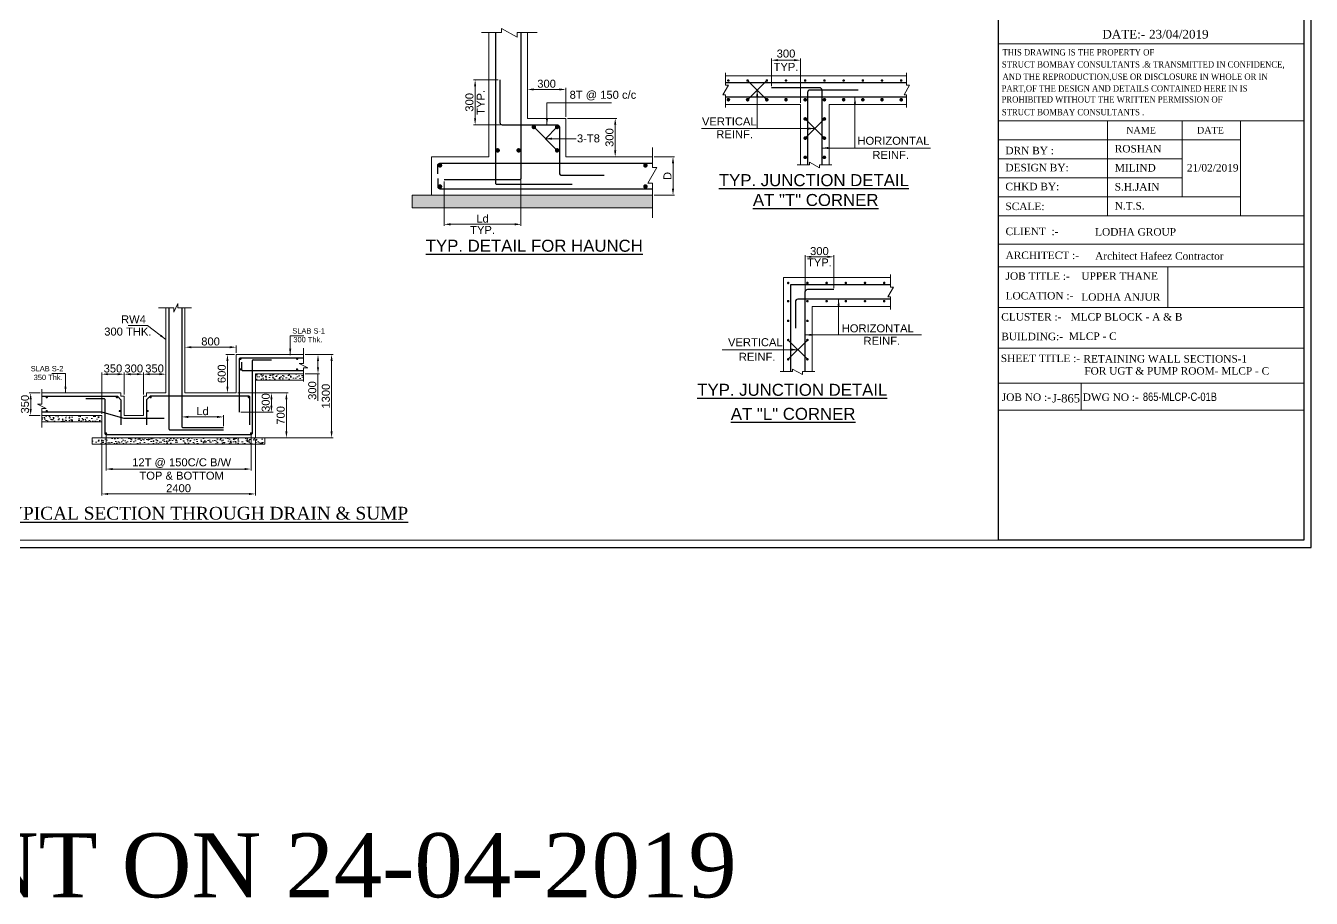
# Model space of a CAD drawing. Header units: millimetres. Extents: x 99112 to 332273, y 431815 to 552227.
# Drawn here: x 264934 to 285017, y 467095 to 480723 of the extents above; entities that cross this region are included whole.
import ezdxf

# ---------------------------------------------------------------- set-up
doc = ezdxf.new("R2010")
doc.units = ezdxf.units.MM
doc.header["$LTSCALE"] = 100
doc.header["$MEASUREMENT"] = 0
for name, color, linetype, lineweight in [('CONCRETE', 7, 'Continuous', 20), ('D-sheet', 42, 'Continuous', 13), ('DIM', 8, 'Continuous', 13), ('DONUT', 2, 'Continuous', 20), ('MAIN TEXT', 6, 'Continuous', 30), ('P.C.C HATCH', 8, 'Continuous', 20), ('REINF', 4, 'Continuous', 30), ('SUNK', 251, 'Continuous', 9), ('TEXT', 255, 'Continuous', 25)]:
    doc.layers.add(name, color=color, linetype=linetype, lineweight=lineweight)
doc.layers.add('SHEET', color=7, linetype='Continuous')
doc.styles.add('ARIAL', font='arial.ttf')
doc.styles.add('STYLE3', font='times.ttf', dxfattribs={"width": 0.8, "height": 12})
doc.styles.add('TIMES NEW ROMAN', font='times.ttf', dxfattribs={"width": 0.8, "height": 12})
doc.dimstyles.new('50', dxfattribs={"dimscale": 50, "dimtxt": 2.5, "dimasz": 2, "dimexe": 0.5, "dimexo": 0.5, "dimgap": 0.5, "dimtad": 1, "dimdec": 0, "dimzin": 3, "dimdsep": 46, "dimtxsty": 'ARIAL', "dimcen": 0, "dimdle": 1, "dimclrd": 256, "dimclre": 256, "dimclrt": 7, "dimadec": 0, "dimazin": 0, "dimtfac": 1, "dimtdec": 0, "dimtmove": 0, "dimatfit": 3, "dimfxl": 0, "dimtolj": 1, "dimtzin": 0, "dimlwd": -1, "dimlwe": -1, "dimarcsym": 0})
pattern_1 = [(50, (234850.2, 488502.28), (143.45204, -12.55043), [15, -165]), (355, (234850.2, 488502.28), (-27.75027, 150.4384), [12, -132]), (100.4514, (234862.15, 488501.23), (115.7019, 137.8879), [12.74804, -140.2284]), (46.1842, (234850.2, 488542.28), (213.4482, -33.1038), [22.5, -247.5]), (96.6356, (234867.98, 488539.52), (186.9325, 194.8236), [19.122, -210.3426]), (351.1842, (234850.2, 488542.28), (186.9324, 194.8237), [18, -198]), (21, (234870.2, 488532.28), (119.3814, -80.52378), [15, -165]), (326, (234870.2, 488532.28), (48.66307, 145.03), [12, -132]), (71.4514, (234880.14, 488525.57), (168.0445, 64.5061), [12.74804, -140.2284]), (37.5, (234850.196, 488502.28), (2.43197, 66.57877), [0, -130.4, 0, -134, 0, -132.5]), (7.5, (234850.196, 488502.28), (52.61391, 78.88234), [0, -76.4, 0, -127.4, 0, -50.5]), (327.5, (234805.596, 488502.28), (106.76449, -4.510974), [0, -50, 0, -156, 0, -207]), (317.5, (234785.6, 488502.28), (116.63723, 20.021), [0, -65, 0, -103.6, 0, -147])]

# ---------------------------------------------------------------- blocks, each defined once
blk = doc.blocks.new('*D528')
at = {"layer": 'DIM', "transparency": 16777216}
for p, q in [((276586, 479779), (276586, 480209)), ((276936, 480184), (276686, 480184)), ((277036, 479517), (277036, 480209))]:
    blk.add_line(p, q, dxfattribs=at)
for points in [[(276686, 480201), (276686, 480168), (276586, 480184)], [(276936, 480168), (276936, 480201), (277036, 480184)]]:
    blk.add_solid(points, dxfattribs=at)
at = {"layer": 'DIM', "color": 7, "transparency": 16777216, "insert": (276811, 480184), "char_height": 125, "attachment_point": 5, "style": 'ARIAL'}
blk.add_mtext('\\A1;300\\PTYP.', dxfattribs=at)
blk = doc.blocks.new('*D529')
at = {"layer": 'DIM', "transparency": 16777216}
for p, q in [((277108, 476476), (277108, 477138)), ((277208, 477113), (277458, 477113)), ((277558, 476626), (277558, 477138))]:
    blk.add_line(p, q, dxfattribs=at)
for points in [[(277208, 477130), (277208, 477097), (277108, 477113)], [(277458, 477097), (277458, 477130), (277558, 477113)]]:
    blk.add_solid(points, dxfattribs=at)
at = {"layer": 'DIM', "color": 7, "transparency": 16777216, "char_height": 125, "attachment_point": 5, "style": 'ARIAL'}
for s, insert in [('\\A1;300', (277333, 477202)), ('TYP.', (277333, 477026))]:
    blk.add_mtext(s, dxfattribs=dict(at, insert=insert))
blk = doc.blocks.new('*D545')
at = {"layer": 'DIM', "transparency": 16777216}
for p, q in [((272316, 479876), (271930, 479876)), ((271955, 479776), (271955, 479276)), ((272351, 479176), (271930, 479176))]:
    blk.add_line(p, q, dxfattribs=at)
for points in [[(271971, 479776), (271938, 479776), (271955, 479876)], [(271938, 479276), (271971, 479276), (271955, 479176)]]:
    blk.add_solid(points, dxfattribs=at)
at = {"layer": 'DIM', "color": 7, "transparency": 16777216, "char_height": 125, "attachment_point": 5, "rotation": 90, "style": 'ARIAL'}
for s, insert in [('\\A1;300', (271866, 479526)), ('TYP.', (272042, 479526))]:
    blk.add_mtext(s, dxfattribs=dict(at, insert=insert))
blk = doc.blocks.new('*D546')
at = {"layer": 'DIM', "transparency": 16777216}
for p, q in [((273396, 479276), (274168, 479276)), ((274143, 479176), (274143, 478776)), ((273396, 478676), (274168, 478676))]:
    blk.add_line(p, q, dxfattribs=at)
for points in [[(274160, 479176), (274126, 479176), (274143, 479276)], [(274126, 478776), (274160, 478776), (274143, 478676)]]:
    blk.add_solid(points, dxfattribs=at)
at = {"layer": 'DIM', "color": 7, "transparency": 16777216, "insert": (274054, 478976), "char_height": 125, "attachment_point": 5, "rotation": 90, "style": 'ARIAL'}
blk.add_mtext('\\A1;300', dxfattribs=at)
blk = doc.blocks.new('*D547')
at = {"layer": 'DIM', "transparency": 16777216}
for p, q in [((274753, 478676), (275071, 478676)), ((275046, 478176), (275046, 478576)), ((274753, 478076), (275071, 478076))]:
    blk.add_line(p, q, dxfattribs=at)
for points in [[(275063, 478576), (275029, 478576), (275046, 478676)], [(275029, 478176), (275063, 478176), (275046, 478076)]]:
    blk.add_solid(points, dxfattribs=at)
at = {"layer": 'DIM', "color": 7, "transparency": 16777216, "insert": (274959, 478376), "char_height": 125, "attachment_point": 5, "rotation": 90, "style": 'ARIAL'}
blk.add_mtext('\\A1;D', dxfattribs=at)
blk = doc.blocks.new('*D548')
at = {"layer": 'DIM', "transparency": 16777216}
for p, q in [((272771, 479301), (272771, 479752)), ((273271, 479727), (272871, 479727)), ((273371, 479301), (273371, 479752))]:
    blk.add_line(p, q, dxfattribs=at)
for points in [[(272871, 479744), (272871, 479711), (272771, 479727)], [(273271, 479711), (273271, 479744), (273371, 479727)]]:
    blk.add_solid(points, dxfattribs=at)
at = {"layer": 'DIM', "color": 7, "transparency": 16777216, "insert": (273071, 479816), "char_height": 125, "attachment_point": 5, "style": 'ARIAL'}
blk.add_mtext('\\A1;300', dxfattribs=at)
blk = doc.blocks.new('*D530')
at = {"layer": 'DIM', "transparency": 16777216}
for p, q in [((266190, 474330), (266190, 473774)), ((268455, 474330), (268455, 473774)), ((268355, 473799), (266290, 473799))]:
    blk.add_line(p, q, dxfattribs=at)
for points in [[(266290, 473815), (266290, 473782), (266190, 473799)], [(268355, 473782), (268355, 473815), (268455, 473799)]]:
    blk.add_solid(points, dxfattribs=at)
at = {"layer": 'DIM', "color": 7, "transparency": 16777216, "insert": (267370, 473799), "char_height": 125, "attachment_point": 5, "style": 'ARIAL'}
blk.add_mtext('\\A1;12T @ 150C/C B/W \\PTOP & BOTTOM', dxfattribs=at)
blk = doc.blocks.new('*D549')
at = {"layer": 'DIM', "transparency": 16777216}
for p, q in [((266122, 474262), (266122, 473385)), ((268522, 474262), (268522, 473385)), ((266222, 473410), (268422, 473410))]:
    blk.add_line(p, q, dxfattribs=at)
for points in [[(266222, 473426), (266222, 473393), (266122, 473410)], [(268422, 473393), (268422, 473426), (268522, 473410)]]:
    blk.add_solid(points, dxfattribs=at)
at = {"layer": 'DIM', "color": 7, "transparency": 16777216, "insert": (267322, 473499), "char_height": 125, "attachment_point": 5, "style": 'ARIAL'}
blk.add_mtext('\\A1;2400', dxfattribs=at)
blk = doc.blocks.new('*D550')
at = {"layer": 'DIM', "transparency": 16777216}
for p, q in [((268197, 475587), (268061, 475587)), ((268086, 475087), (268086, 475487)), ((268197, 474987), (268061, 474987))]:
    blk.add_line(p, q, dxfattribs=at)
for points in [[(268102, 475487), (268069, 475487), (268086, 475587)], [(268069, 475087), (268102, 475087), (268086, 474987)]]:
    blk.add_solid(points, dxfattribs=at)
at = {"layer": 'DIM', "color": 7, "transparency": 16777216, "insert": (267997, 475287), "char_height": 125, "attachment_point": 5, "rotation": 90, "style": 'ARIAL'}
blk.add_mtext('\\A1;600', dxfattribs=at)
blk = doc.blocks.new('*D551')
at = {"layer": 'DIM', "transparency": 16777216}
for p, q in [((267422, 475612), (267422, 475727)), ((268122, 475702), (267522, 475702)), ((268222, 475612), (268222, 475727))]:
    blk.add_line(p, q, dxfattribs=at)
for points in [[(267522, 475718), (267522, 475685), (267422, 475702)], [(268122, 475685), (268122, 475718), (268222, 475702)]]:
    blk.add_solid(points, dxfattribs=at)
at = {"layer": 'DIM', "color": 7, "transparency": 16777216, "insert": (267822, 475791), "char_height": 125, "attachment_point": 5, "style": 'ARIAL'}
blk.add_mtext('\\A1;800', dxfattribs=at)
blk = doc.blocks.new('*D552')
at = {"layer": 'DIM', "transparency": 16777216}
for p, q in [((265162, 474987), (264987, 474987)), ((265012, 474737), (265012, 474887)), ((265162, 474637), (264987, 474637))]:
    blk.add_line(p, q, dxfattribs=at)
for points in [[(265028, 474887), (264995, 474887), (265012, 474987)], [(264995, 474737), (265028, 474737), (265012, 474637)]]:
    blk.add_solid(points, dxfattribs=at)
at = {"layer": 'DIM', "color": 7, "transparency": 16777216, "insert": (264923, 474812), "char_height": 125, "attachment_point": 5, "rotation": 90, "style": 'ARIAL'}
blk.add_mtext('\\A1;350', dxfattribs=at)
blk = doc.blocks.new('*D553')
at = {"layer": 'DIM', "transparency": 16777216}
for p, q in [((269300, 475587), (269525, 475587)), ((269500, 475487), (269500, 475387)), ((269300, 475287), (269525, 475287)), ((269500, 475287), (269500, 474862))]:
    blk.add_line(p, q, dxfattribs=at)
for points in [[(269517, 475487), (269484, 475487), (269500, 475587)], [(269484, 475387), (269517, 475387), (269500, 475287)]]:
    blk.add_solid(points, dxfattribs=at)
at = {"layer": 'DIM', "color": 7, "transparency": 16777216, "insert": (269411, 475025), "char_height": 125, "attachment_point": 5, "rotation": 90, "style": 'ARIAL'}
blk.add_mtext('\\A1;300', dxfattribs=at)
blk = doc.blocks.new('*D554')
at = {"layer": 'DIM', "transparency": 16777216}
for p, q in [((269300, 475587), (269737, 475587)), ((269712, 475487), (269712, 474387)), ((268697, 474287), (269737, 474287))]:
    blk.add_line(p, q, dxfattribs=at)
for points in [[(269729, 475487), (269696, 475487), (269712, 475587)], [(269696, 474387), (269729, 474387), (269712, 474287)]]:
    blk.add_solid(points, dxfattribs=at)
at = {"layer": 'DIM', "color": 7, "transparency": 16777216, "insert": (269623, 474937), "char_height": 125, "attachment_point": 5, "rotation": 90, "style": 'ARIAL'}
blk.add_mtext('\\A1;1300', dxfattribs=at)
blk = doc.blocks.new('*D555')
at = {"layer": 'DIM', "transparency": 16777216}
for p, q in [((266122, 474662), (266122, 475305)), ((266372, 475280), (266222, 475280)), ((266472, 474962), (266472, 475305))]:
    blk.add_line(p, q, dxfattribs=at)
for points in [[(266222, 475297), (266222, 475264), (266122, 475280)], [(266372, 475264), (266372, 475297), (266472, 475280)]]:
    blk.add_solid(points, dxfattribs=at)
at = {"layer": 'DIM', "color": 7, "transparency": 16777216, "insert": (266297, 475369), "char_height": 125, "attachment_point": 5, "style": 'ARIAL'}
blk.add_mtext('\\A1;350', dxfattribs=at)
blk = doc.blocks.new('*D556')
at = {"layer": 'DIM', "transparency": 16777216}
for p, q in [((266472, 474962), (266472, 475305)), ((266572, 475280), (266672, 475280)), ((266772, 474962), (266772, 475305))]:
    blk.add_line(p, q, dxfattribs=at)
for points in [[(266572, 475297), (266572, 475264), (266472, 475280)], [(266672, 475264), (266672, 475297), (266772, 475280)]]:
    blk.add_solid(points, dxfattribs=at)
at = {"layer": 'DIM', "color": 7, "transparency": 16777216, "insert": (266622, 475369), "char_height": 125, "attachment_point": 5, "style": 'ARIAL'}
blk.add_mtext('\\A1;300', dxfattribs=at)
blk = doc.blocks.new('*D557')
at = {"layer": 'DIM', "transparency": 16777216}
for p, q in [((266772, 475305), (266772, 475305)), ((266872, 475280), (267022, 475280)), ((267122, 475305), (267122, 475305))]:
    blk.add_line(p, q, dxfattribs=at)
for points in [[(266872, 475297), (266872, 475264), (266772, 475280)], [(267022, 475264), (267022, 475297), (267122, 475280)]]:
    blk.add_solid(points, dxfattribs=at)
at = {"layer": 'DIM', "color": 7, "transparency": 16777216, "insert": (266947, 475369), "char_height": 125, "attachment_point": 5, "style": 'ARIAL'}
blk.add_mtext('\\A1;350', dxfattribs=at)
blk = doc.blocks.new('*D886')
at = {"layer": 'DIM', "transparency": 16777216}
for p, q in [((267372, 474488), (267372, 474638)), ((267472, 474613), (267922, 474613)), ((268022, 474470), (268022, 474638))]:
    blk.add_line(p, q, dxfattribs=at)
for points in [[(267472, 474630), (267472, 474596), (267372, 474613)], [(267922, 474596), (267922, 474630), (268022, 474613)]]:
    blk.add_solid(points, dxfattribs=at)
at = {"layer": 'DIM', "color": 7, "transparency": 16777216, "insert": (267697, 474702), "char_height": 125, "attachment_point": 5, "style": 'ARIAL'}
blk.add_mtext('\\A1;Ld', dxfattribs=at)
blk = doc.blocks.new('*D887')
at = {"layer": 'DIM', "transparency": 16777216}
for p, q in [((268247, 474987), (268798, 474987)), ((268773, 474887), (268773, 474787)), ((268297, 474687), (268798, 474687))]:
    blk.add_line(p, q, dxfattribs=at)
for points in [[(268789, 474887), (268756, 474887), (268773, 474987)], [(268756, 474787), (268789, 474787), (268773, 474687)]]:
    blk.add_solid(points, dxfattribs=at)
at = {"layer": 'DIM', "color": 7, "transparency": 16777216, "insert": (268684, 474837), "char_height": 125, "attachment_point": 5, "rotation": 90, "style": 'ARIAL'}
blk.add_mtext('\\A1;300', dxfattribs=at)
blk = doc.blocks.new('*D888')
at = {"layer": 'DIM', "transparency": 16777216}
for p, q in [((268247, 474987), (269032, 474987)), ((269007, 474887), (269007, 474387)), ((268547, 474287), (269032, 474287))]:
    blk.add_line(p, q, dxfattribs=at)
for points in [[(269023, 474887), (268990, 474887), (269007, 474987)], [(268990, 474387), (269023, 474387), (269007, 474287)]]:
    blk.add_solid(points, dxfattribs=at)
at = {"layer": 'DIM', "color": 7, "transparency": 16777216, "insert": (268918, 474637), "char_height": 125, "attachment_point": 5, "rotation": 90, "style": 'ARIAL'}
blk.add_mtext('\\A1;700', dxfattribs=at)
blk = doc.blocks.new('*D889')
at = {"layer": 'DIM', "transparency": 16777216}
for p, q in [((272671, 478386), (272671, 477596)), ((271471, 478291), (271471, 477596)), ((271571, 477621), (272571, 477621))]:
    blk.add_line(p, q, dxfattribs=at)
for points in [[(271571, 477638), (271571, 477604), (271471, 477621)], [(272571, 477604), (272571, 477638), (272671, 477621)]]:
    blk.add_solid(points, dxfattribs=at)
at = {"layer": 'DIM', "color": 7, "transparency": 16777216, "char_height": 125, "attachment_point": 5, "style": 'ARIAL'}
for s, insert in [('\\A1;Ld', (272071, 477709)), ('TYP.', (272071, 477533))]:
    blk.add_mtext(s, dxfattribs=dict(at, insert=insert))

msp = doc.modelspace()

# ---------------------------------------------------------------- hatches: boundary and pattern name
at = {"layer": 'P.C.C HATCH'}
h = msp.add_hatch(dxfattribs=at)
h.set_pattern_fill('AR-CONC', color=256, scale=20, style=0)
h.set_pattern_definition([(50, (239811, 497252.8), (143.45204, -12.55043), [15, -165]), (355, (239811, 497252.8), (-27.75027, 150.4384), [12, -132]), (100.4514, (239822.96, 497251.75), (115.7019, 137.8879), [12.74804, -140.2284]), (46.1842, (239811, 497292.8), (213.4482, -33.1038), [22.5, -247.5]), (96.6356, (239828.8, 497290.04), (186.9325, 194.8236), [19.122, -210.3426]), (351.1842, (239811, 497292.8), (186.9324, 194.8237), [18, -198]), (21, (239831, 497282.8), (119.3814, -80.52378), [15, -165]), (326, (239831, 497282.8), (48.66307, 145.03), [12, -132]), (71.4514, (239840.95, 497276.08), (168.04453, 64.5061), [12.74804, -140.2284]), (37.5, (239811.005, 497252.795), (2.43197, 66.57877), [0, -130.4, 0, -134, 0, -132.5]), (7.5, (239811.005, 497252.795), (52.61391, 78.88234), [0, -76.4, 0, -127.4, 0, -50.5]), (327.5, (239766.405, 497252.795), (106.76449, -4.510974), [0, -50, 0, -156, 0, -207]), (317.5, (239746.41, 497252.795), (116.63723, 20.021), [0, -65, 0, -103.6, 0, -147])])
h.paths.add_polyline_path([(274727.9, 478076.1), (270970.8, 478076.1), (270970.8, 477876.1), (274727.9, 477876.1)])
h.paths.add_polyline_path([(274862, 478207), (274862, 478545.2), (275052.3, 478545.2), (275052.3, 478207)], flags=9)
h = msp.add_hatch(dxfattribs=at)
h.set_pattern_fill('AR-CONC', color=256, scale=20, style=0)
h.set_pattern_definition(pattern_1)
h.paths.add_polyline_path([(269274.5, 475287.5), (268522.2, 475287.5), (268522.2, 475187.5), (269274.5, 475187.5)])
h = msp.add_hatch(dxfattribs=at)
h.set_pattern_fill('AR-CONC', color=256, scale=20, style=0)
h.set_pattern_definition(pattern_1)
h.paths.add_polyline_path([(266122.2, 474637.5), (265186.6, 474637.5), (265186.6, 474537.5), (266122.2, 474537.5)])
h = msp.add_hatch(dxfattribs=at)
h.set_pattern_fill('AR-CONC', color=256, scale=20, style=0)
h.set_pattern_definition([(50, (467810.87, 997648), (143.452037, -12.550427), [15, -165]), (355, (467810.87, 997648), (-27.750267, 150.438427), [12, -132]), (100.4514, (467822.83, 997646.96), (115.701876, 137.88791), [12.748038, -140.228422]), (46.1842, (467810.87, 997688), (213.44821, -33.103803), [22.5, -247.5]), (96.6356, (467828.66, 997685.24), (186.93254, 194.823574), [19.12206, -210.3426]), (351.1842, (467810.87, 997688), (186.93239, 194.82372), [18, -198]), (21, (467830.87, 997678), (119.38141, -80.523778), [15, -165]), (326, (467830.87, 997678), (48.663066, 145.03001), [12, -132]), (71.4514, (467840.82, 997671.29), (168.044526, 64.5061), [12.748038, -140.228422]), (37.5, (467810.875, 997648.003), (2.431971, 66.578771), [0, -130.4, 0, -134, 0, -132.5]), (7.5, (467810.875, 997648), (52.6139075, 78.882342), [0, -76.4, 0, -127.4, 0, -50.5]), (327.5, (467766.275, 997648.003), (106.764487, -4.5109743), [0, -50, 0, -156, 0, -207]), (317.5, (467746.275, 997648), (116.637234, 20.020996), [0, -65, 0, -103.6, 0, -147])])
h.paths.add_polyline_path([(265972.2, 474287.5), (268672.2, 474287.5), (268672.2, 474187.5), (265972.2, 474187.5)])

# ---------------------------------------------------------------- linework, layer by layer
at = {"color": 5}
msp.add_lwpolyline([(250857.6, 472573.6), (285016.6, 472573.6), (285016.6, 496776.7), (250857.6, 496776.7)], close=True, dxfattribs=at)
at = {"color": 0, "linetype": 'ByBlock'}
msp.add_lwpolyline([(280132.6, 496662.3), (284902.2, 496662.3), (284902.2, 472688), (280132.6, 472688)], close=True, dxfattribs=at)
at = {"layer": 'CONCRETE'}
for p, q in [((272170.8, 478676.1, 778.2), (272170.8, 480616.2, 778.2)), ((272770.8, 479276.1, 778.2), (272770.8, 480616.2, 778.2)), ((277036, 479491.8), (275864.6, 479491.8)), ((277036, 478551.8), (277036, 479491.8)), ((278695.2, 479491.8), (277486, 479491.8)), ((277486, 479491.8), (277486, 478551.8)), ((273370.8, 479276.1, 778.2), (272770.8, 479276.1, 778.2)), ((273370.8, 478676.1, 778.2), (273370.8, 479276.1, 778.2)), ((271270.8, 478076.1, 778.2), (271270.8, 478676.1, 778.2)), ((272170.8, 478676.1, 778.2), (271270.8, 478676.1, 778.2)), ((274727.9, 478676.1, 778.2), (273370.8, 478676.1, 778.2)), ((270970.8, 478076.1, 778.2), (274727.9, 478076.1, 778.2)), ((270970.8, 477876.1, 778.2), (270970.8, 478076.1, 778.2)), ((270970.8, 477876.1, 778.2), (274727.9, 477876.1, 778.2)), ((278442.4, 476788.2), (276770.2, 476788.2)), ((276770.2, 476788.2), (276770.2, 475321.8)), ((267122.2, 474987.5, 389.1), (267122.2, 476315.8, 389.1)), ((267422.2, 474987.5, 389.1), (267422.2, 476315.8, 389.1)), ((278442.4, 476338.2), (277220.2, 476338.2)), ((277220.2, 476338.2), (277220.2, 475321.8)), ((268222.2, 475587.5, 389.1), (269274.5, 475587.5, 389.1)), ((268222.2, 475587.5, 389.1), (268222.2, 474987.5, 389.1)), ((269274.5, 475287.5, 389.1), (268522.2, 475287.5, 389.1)), ((268522.2, 475287.5, 389.1), (268522.2, 474287.5, 389.1)), ((269274.5, 475187.5, 389.1), (268522.2, 475187.5, 389.1)), ((266422.2, 474987.5, 389.1), (265186.6, 474987.5, 389.1)), ((266422.2, 474987.5, 389.1), (266422.2, 474937.5, 389.1)), ((267122.2, 474987.5, 389.1), (266822.2, 474987.5, 389.1)), ((266822.2, 474937.5, 389.1), (266822.2, 474987.5, 389.1)), ((268222.2, 474987.5, 389.1), (267422.2, 474987.5, 389.1)), ((266422.2, 474937.5, 389.1), (266472.2, 474937.5, 389.1)), ((266472.2, 474937.5, 389.1), (266472.2, 474637.5, 389.1)), ((266772.2, 474637.5, 389.1), (266772.2, 474937.5, 389.1)), ((266772.2, 474937.5, 389.1), (266822.2, 474937.5, 389.1)), ((266122.2, 474637.5, 389.1), (265186.6, 474637.5, 389.1)), ((266122.2, 474637.5, 389.1), (266122.2, 474287.5, 389.1)), ((266472.2, 474637.5, 389.1), (266772.2, 474637.5, 389.1)), ((266122.2, 474537.5, 389.1), (265186.6, 474537.5, 389.1)), ((265972.2, 474287.5, 389.1), (268672.2, 474287.5, 389.1)), ((265972.2, 474187.5, 389.1), (265972.2, 474287.5, 389.1)), ((268672.2, 474187.5, 389.1), (265972.2, 474187.5, 389.1)), ((268672.2, 474287.5, 389.1), (268672.2, 474187.5, 389.1))]:
    msp.add_line(p, q, dxfattribs=at)
for points, elevation in [([(272924.2, 480616.2), (272612.1, 480616.2), (272612.1, 480542.4), (272366.8, 480679.1), (272366.8, 480616.2), (272055.8, 480616.2)], 778.2), ([(274727.9, 477720.3), (274727.9, 478264.2), (274654.2, 478264.2), (274790.8, 478509.5), (274727.9, 478509.5), (274727.9, 478820.5)], 778.2), ([(267008, 476315.8), (267245.5, 476315.8), (267245.5, 476248.3), (267313, 476383.3), (267313, 476315.8), (267524.2, 476315.8)], 389.1), ([(269274.5, 475684.4), (269274.5, 475446.9), (269207, 475446.9), (269342, 475379.4), (269274.5, 475379.4), (269274.5, 475168.2)], 389.1), ([(265186.6, 475048.3), (265186.6, 474810.8), (265119.1, 474810.8), (265254.1, 474743.3), (265186.6, 474743.3), (265186.6, 474449.2)], 389.1)]:
    msp.add_lwpolyline(points, dxfattribs=dict(at, elevation=elevation))
for points in [[(275864.6, 479989.2), (275864.6, 479794.1), (275910.7, 479794.1), (275825.3, 479640.8), (275864.6, 479640.8), (275864.6, 479446.4)], [(278695.2, 479989.2), (278695.2, 479794.1), (278741.3, 479794.1), (278655.9, 479640.8), (278695.2, 479640.8), (278695.2, 479446.4)], [(278695.2, 479941.8), (275864.6, 479941.8)], [(277527.4, 478551.8), (277332.3, 478551.8), (277332.3, 478505.7), (277179, 478591.1), (277179, 478551.8), (276984.6, 478551.8)], [(278442.4, 476835.6), (278442.4, 476640.5), (278488.5, 476640.5), (278403.1, 476487.2), (278442.4, 476487.2), (278442.4, 476292.8)], [(277261.6, 475321.8), (277066.5, 475321.8), (277066.5, 475275.7), (276913.2, 475361.2), (276913.2, 475321.8), (276718.8, 475321.8)]]:
    msp.add_lwpolyline(points, dxfattribs=at)
at = {"layer": 'D-sheet'}
for p, q in [((280132.6, 480441.2, 0), (284902.2, 480441.2, 0)), ((280132.6, 479235.2), (284902.2, 479235.2)), ((280132.6, 479235.2), (284902.2, 479235.2)), ((281834.6, 479235.2), (281834.6, 477751.1)), ((282999.4, 479235.2), (282999.4, 478047.9)), ((283909, 479235.2), (283909, 477751.1)), ((283909, 478938.4), (280132.6, 478938.4)), ((280132.6, 478938.4), (283909, 478938.4)), ((282999.4, 478641.5), (280132.6, 478641.5)), ((282999.4, 478344.7), (280132.6, 478344.7)), ((283909, 478047.9), (280132.6, 478047.9)), ((280132.6, 477751.1), (284902.2, 477751.1)), ((280132.6, 477751.1), (284902.2, 477751.1)), ((280132.6, 477309.2), (284902.2, 477309.2)), ((280132.6, 476958.8, 0), (284902.2, 476958.8, 0)), ((280132.6, 476322), (284902.2, 476322)), ((280132.6, 476322, 0), (284902.2, 476322, 0)), ((280132.6, 475685.2), (284902.2, 475685.2)), ((280132.6, 475141.5, 0), (284902.2, 475141.5, 0)), ((281419.4, 475141.5, 0), (281419.4, 474719.1, 0)), ((280132.6, 474719.1, 0), (284902.2, 474719.1, 0))]:
    msp.add_line(p, q, dxfattribs=at)
at = {"layer": 'DIM'}
for p, q in [((276211, 479866.8), (276511, 479566.8)), ((276511, 479866.8), (276211, 479566.8)), ((277111, 479266.8), (277411, 478966.8)), ((277411, 479266.8), (277111, 478966.8)), ((272870.8, 479141.1, 778.2), (273235.8, 478776.1, 778.2)), ((273235.8, 479141.1, 778.2), (273053.3, 478958.6, 778.2)), ((282774.9, 476958.8, 0), (282774.9, 476322)), ((276845.2, 475813.2), (277145.2, 475513.2)), ((277145.2, 475813.2), (276845.2, 475513.2))]:
    msp.add_line(p, q, dxfattribs=at)
msp.add_lwpolyline([(280132.6, 496662.3), (284902.2, 496662.3), (284902.2, 472688), (280132.6, 472688)], close=True, dxfattribs=at)
at = {"layer": 'DONUT'}
for points, const_width in [([(275901, 479866.8, 1), (275921, 479866.8, 1)], 20), ([(276201, 479866.8, 1), (276221, 479866.8, 1)], 20), ([(276501, 479866.8, 1), (276521, 479866.8, 1)], 20), ([(276801, 479866.8, 1), (276821, 479866.8, 1)], 20), ([(277101, 479866.8, 1), (277121, 479866.8, 1)], 20), ([(277401, 479866.8, 1), (277421, 479866.8, 1)], 20), ([(277701, 479866.8, 1), (277721, 479866.8, 1)], 20), ([(278001, 479866.8, 1), (278021, 479866.8, 1)], 20), ([(278301, 479866.8, 1), (278321, 479866.8, 1)], 20), ([(278601, 479866.8, 1), (278621, 479866.8, 1)], 20), ([(275911, 479580.9, -1), (275911, 479552.7, -1)], 28.1), ([(276211, 479580.9, -1), (276211, 479552.7, -1)], 28.1), ([(276511, 479580.9, -1), (276511, 479552.7, -1)], 28.1), ([(276811, 479580.9, -1), (276811, 479552.7, -1)], 28.1), ([(277111, 479580.9, -1), (277111, 479552.7, -1)], 28.1), ([(277425.1, 479566.8, 1), (277397, 479566.8, 1)], 28.1), ([(277725.1, 479566.8, 1), (277697, 479566.8, 1)], 28.1), ([(278025.1, 479566.8, 1), (277997, 479566.8, 1)], 28.1), ([(278325.1, 479566.8, 1), (278297, 479566.8, 1)], 28.1), ([(278625.1, 479566.8, 1), (278597, 479566.8, 1)], 28.1), ([(277111, 479280.9, -1), (277111, 479252.7, -1)], 28.1), ([(277425.1, 479266.8, 1), (277397, 479266.8, 1)], 28.1), ([(277111, 478980.9, -1), (277111, 478952.7, -1)], 28.1), ([(277425.1, 478966.8, 1), (277397, 478966.8, 1)], 28.1), ([(277111, 478680.9, -1), (277111, 478652.7, -1)], 28.1), ([(277425.1, 478666.8, 1), (277397, 478666.8, 1)], 28.1), ([(276835.2, 476705.4, 1), (276855.2, 476705.4, 1)], 20), ([(277135.2, 476705.4, 1), (277155.2, 476705.4, 1)], 20), ([(277435.2, 476705.4, 1), (277455.2, 476705.4, 1)], 20), ([(277735.2, 476705.4, 1), (277755.2, 476705.4, 1)], 20), ([(278035.2, 476705.4, 1), (278055.2, 476705.4, 1)], 20), ([(278335.2, 476705.4, 1), (278355.2, 476705.4, 1)], 20), ([(276835.2, 476421, 1), (276855.2, 476421, 1)], 20), ([(277135.2, 476421, 1), (277155.2, 476421, 1)], 20), ([(277435.2, 476421, 1), (277455.2, 476421, 1)], 20), ([(277735.2, 476421, 1), (277755.2, 476421, 1)], 20), ([(278035.2, 476421, 1), (278055.2, 476421, 1)], 20), ([(278335.2, 476421, 1), (278355.2, 476421, 1)], 20), ([(276835.2, 476113.2, 1), (276855.2, 476113.2, 1)], 20), ([(277135.2, 476113.2, 1), (277155.2, 476113.2, 1)], 20), ([(276835.2, 475813.2, 1), (276855.2, 475813.2, 1)], 20), ([(277135.2, 475813.2, 1), (277155.2, 475813.2, 1)], 20), ([(276835.2, 475513.2, 1), (276855.2, 475513.2, 1)], 20), ([(277135.2, 475513.2, 1), (277155.2, 475513.2, 1)], 20)]:
    msp.add_lwpolyline(points, format="xyb", close=True, dxfattribs=dict(at, const_width=const_width))
for points, const_width, elevation in [([(272888.3, 479141.1, -1), (272853.3, 479141.1, -1)], 35, 778.2), ([(273253.3, 479141.1, -1), (273218.3, 479141.1, -1)], 35, 778.2), ([(272324.1, 478776.1, -1), (272289.1, 478776.1, -1)], 35, 802.8), ([(272617.3, 478776.1, 1), (272652.3, 478776.1, 1)], 35, 802.8), ([(273253.3, 478776.1, -1), (273218.3, 478776.1, -1)], 35, 778.2), ([(271423.3, 478541.1, -1), (271388.3, 478541.1, -1)], 35, 802.8), ([(274632.6, 478541.1, -1), (274597.6, 478541.1, -1)], 35, 778.2), ([(271423.3, 478211.1, -1), (271388.3, 478211.1, -1)], 35, 802.8), ([(271423.3, 478211.1, -1), (271388.3, 478211.1, -1)], 35, 802.8), ([(274632.6, 478211.1, -1), (274597.6, 478211.1, -1)], 35, 778.2), ([(268298.4, 475520, -1), (268280.9, 475520, -1)], 17.5, 389.1), ([(268298.4, 475355, 1), (268280.9, 475355, 1)], 17.5, 389.1), ([(269182.4, 475520, -1), (269164.9, 475520, -1)], 17.5, 389.1), ([(269182.4, 475355, 1), (269164.9, 475355, 1)], 17.5, 389.1), ([(265271.6, 474920, -1), (265254.1, 474920, -1)], 17.5, 389.1), ([(266367.6, 474920, -1), (266350.1, 474920, -1)], 17.5, 389.1), ([(266876.8, 474920, 1), (266894.3, 474920, 1)], 17.5, 389.1), ([(268410.9, 474920, 1), (268428.4, 474920, 1)], 17.5, 389.1), ([(265271.6, 474705, 1), (265254.1, 474705, 1)], 17.5, 389.1), ([(266413.4, 474705, 1), (266395.9, 474705, 1)], 17.5, 389.1), ([(266830.9, 474705, -1), (266848.4, 474705, -1)], 17.5, 389.1), ([(266180.9, 474355, 1), (266198.4, 474355, 1)], 17.5, 389.1), ([(268445.9, 474355, 1), (268463.4, 474355, 1)], 17.5, 389.1)]:
    msp.add_lwpolyline(points, format="xyb", close=True, dxfattribs=dict(at, const_width=const_width, elevation=elevation))
at = {"layer": 'REINF'}
for p, q in [((277148.5, 479604.3), (275864.6, 479604.3)), ((278695.2, 479604.3), (277148.5, 479604.3)), ((268472.2, 475485, 389.1), (268472.2, 474355, 389.1)), ((268489.7, 475502.5, 389.1), (268772.2, 475502.5, 389.1)), ((266189.7, 474337.5, 389.1), (268454.7, 474337.5, 389.1))]:
    msp.add_line(p, q, dxfattribs=at)
at = {"layer": 'REINF', "lineweight": 25, "elevation": 778.2}
for points in [[(272670.8, 480616.2), (272670.6, 478336.1, -0.4141936), (272650.6, 478316.1), (271470.7, 478316.1)], [(272270.7, 480616.2), (272270.6, 478266.1, 0.4142202), (272290.6, 478246.1), (273470.6, 478246.1)], [(271370.8, 478411.5), (271370.8, 478541.1, -0.4142136), (271405.8, 478576.1), (274727.9, 478576.1)], [(271370.8, 478338), (271370.8, 478211.1, 0.4142136), (271405.8, 478176.1), (274727.9, 478176.1)]]:
    msp.add_lwpolyline(points, format="xyb", dxfattribs=at)
at = {"layer": 'REINF'}
for points, elevation in [([(272340.7, 479876.1), (272340.7, 479211.1, 0.4142136), (272375.7, 479176.1), (273235.8, 479176.1, -0.4142136), (273270.8, 479141.1), (273270.8, 478421.1, 0.4142136), (273305.8, 478386.1), (273970.8, 478386.1)], 778.2), ([(268272.2, 474687.5), (268272.2, 475520, -0.4142136), (268289.7, 475537.5), (269274.5, 475537.5)], 389.1), ([(268307.2, 475466.3), (268307.2, 475355, 0.4142136), (268324.7, 475337.5), (269274.5, 475337.5)], 389.1), ([(265186.6, 474937.5), (266358.9, 474937.5, -0.1989124), (266371.3, 474932.3), (266417.1, 474886.5, -0.1989124), (266422.2, 474874.2), (266422.2, 474487.5)], 389.1), ([(265872.2, 474902.5), (266154.7, 474902.5, -0.4142136), (266172.2, 474885), (266172.2, 474355)], 389.1), ([(268437.2, 474487.5), (268437.2, 474920, 0.4142136), (268419.7, 474937.5), (266885.5, 474937.5, 0.1989124), (266873.1, 474932.3), (266827.3, 474886.5, 0.1989124), (266822.2, 474874.2), (266822.2, 474487.5)], 389.1), ([(267095.7, 474587.5), (266474.6, 474587.5, -0.0696874), (266469.8, 474588.1), (266124.5, 474686.8, 0.0696874), (266119.7, 474687.5), (265186.6, 474687.5)], 389.1)]:
    msp.add_lwpolyline(points, format="xyb", dxfattribs=dict(at, elevation=elevation))
for points in [[(278695.2, 479829.3), (275864.6, 479829.3)], [(278442.4, 476675.7), (276882.7, 476675.7), (276882.7, 475321.8)]]:
    msp.add_lwpolyline(points, dxfattribs=at)
for points in [[(277373.5, 478551.8), (277373.5, 479716.8, 0.4142136), (277336, 479754.3), (276586, 479754.3)], [(277936, 479716.8), (277186, 479716.8, 0.4142136), (277148.5, 479679.3), (277148.5, 478551.8)], [(277557.7, 476600.7), (277145.2, 476600.7, 0.4142136), (277107.7, 476563.2), (277107.7, 475321.8)], [(278442.4, 476450.7), (276995.2, 476450.7, 0.4142136), (276957.7, 476413.2), (276957.7, 476000.7)]]:
    msp.add_lwpolyline(points, format="xyb", dxfattribs=at)
at = {"layer": 'REINF', "lineweight": 25}
for points in [[(267172.1, 476315.8), (267172.1, 474428, 0.4142375), (267189.6, 474410.5), (268022.2, 474410.5)], [(267372.1, 476315.8), (267372.1, 474463, 0.414234), (267389.6, 474445.5), (268022.2, 474445.5)]]:
    msp.add_lwpolyline(points, format="xyb", dxfattribs=at)
at = {"layer": 'REINF'}
for centre, start, end in [((268489.7, 475485, 389.1), 90, 180), ((266189.7, 474355, 389.1), 180, 270), ((268454.7, 474355, 389.1), 270, 0)]:
    msp.add_arc(centre, 17.5, start, end, dxfattribs=at)
at = {"layer": 'SUNK', "color": 6}
msp.add_lwpolyline([(250972, 472688), (284902.2, 472688), (284902.2, 496662.3), (250972, 496662.3)], close=True, dxfattribs=at)

# ---------------------------------------------------------------- texts
at = {"layer": 'MAIN TEXT', "style": 'ARIAL'}
for s, p in [('%%UTYP. JUNCTION DETAIL', (275762.3, 478216.9)), ('%%UAT "T" CORNER', (276294.5, 477907.2)), ('%%UTYP. DETAIL FOR HAUNCH', (271183.5, 477193)), ('%%UTYP. JUNCTION DETAIL', (275424.8, 474942.6)), ('%%UAT "L" CORNER', (275948.8, 474567.1))]:
    msp.add_text(s, height=187.5, dxfattribs=at).set_placement(p)
at = {"layer": 'MAIN TEXT', "style": 'TIMES NEW ROMAN'}
for s, height, rotation, p in [('%%UTYPICAL SECTION THROUGH DRAIN & SUMP', 200, 0.00358, (264489.1, 473008.6, 388.2)), ('R0- PRINT SENT ON 24-04-2019', 1000, 359.99642, (254895.8, 467111.4))]:
    msp.add_text(s, height=height, rotation=rotation, dxfattribs=at).set_placement(p)
at = {"layer": 'SHEET', "color": 6, "style": 'STYLE3'}
for s, p in [('DATE:- ', (281753.3, 480522.4)), ('23/04/2019', (282482.2, 480522.4))]:
    msp.add_text(s, height=135.22, dxfattribs=at).set_placement(p)
at = {"layer": 'SHEET', "color": 4}
for s, height, style, width, p in [('THIS DRAWING IS THE PROPERTY OF ', 99.452, 'STYLE3', 0.9, (280193.3, 480257.8, 0)), ('STRUCT BOMBAY CONSULTANTS .& TRANSMITTED IN CONFIDENCE,', 99.452, 'STYLE3', 0.9, (280183.4, 480068.6, 0)), ('AND THE REPRODUCTION,USE OR DISCLOSURE IN WHOLE OR IN', 99.452, 'STYLE3', 0.9, (280193.3, 479876.5, 0)), ('PART,OF THE DESIGN AND DETAILS CONTAINED HERE IN IS', 99.452, 'STYLE3', 0.9, (280178.5, 479693.2, 0)), ('PROHIBITED WITHOUT THE WRITTEN PERMISSION OF', 99.452, 'STYLE3', 0.9, (280178.5, 479521.6, 0)), ('STRUCT BOMBAY CONSULTANTS .', 99.452, 'STYLE3', 0.9, (280183.4, 479323.8, 0)), ('865-MLCP-C-01B', 130.298, 'ARIAL', 0.8, (282386, 474862.6))]:
    msp.add_text(s, height=height, dxfattribs=dict(at, style=style, width=width)).set_placement(p)
at = {"layer": 'SHEET', "style": 'STYLE3'}
for s, height, p in [('NAME', 104.24, (282125.5, 479039)), ('DATE', 104.24, (283231.4, 479039)), ('DRN BY :', 117.27, (280238.3, 478714.4)), ('DESIGN BY:', 117.27, (280238.3, 478448.4)), ('CHKD BY:', 117.27, (280238.3, 478152.7)), ('SCALE:', 117.27, (280238.3, 477843.2)), ('CLIENT  :-', 117.27, (280241.1, 477452)), ('ARCHITECT :-', 117.269, (280241.1, 477078.6)), ('JOB TITLE :-', 117.269, (280241.1, 476754.1, 0)), ('LOCATION :-', 117.269, (280241.1, 476447.9, 0)), ('CLUSTER :-', 117.27, (280173.9, 476117.3, 0)), ('BUILDING:-', 117.27, (280173.9, 475811.1, 0)), ('SHEET TITLE :-', 117.269, (280166.5, 475469.7, 0)), ('JOB NO :-', 117.27, (280181.8, 474862.6, 0)), ('DWG NO :-', 117.27, (281446.3, 474862.6))]:
    msp.add_text(s, height=height, dxfattribs=at).set_placement(p)
at = {"layer": 'SHEET', "color": 4, "style": 'STYLE3'}
for s, height, p in [('ROSHAN', 117.27, (281946.9, 478743.6)), ('MILIND', 117.27, (281947.5, 478445.3)), ('21/02/2019', 117.27, (283073.3, 478445.3)), ('S.H.JAIN', 117.27, (281945.6, 478148.5)), ('N.T.S.', 117.27, (281945.6, 477851.7)), ('LODHA GROUP', 117.269, (281639.5, 477444, 0)), ('Architect Hafeez Contractor', 117.269, (281639.5, 477068.1)), ('UPPER THANE', 117.269, (281425.1, 476754.1)), ('LODHA ANJUR', 117.269, (281423.4, 476428.3)), ('MLCP BLOCK - A & B', 117.269, (281256.9, 476117.3, 0)), ('MLCP - C', 117.27, (281229.4, 475815.6, 0)), ('RETAINING WALL SECTIONS-1', 117.269, (281456.7, 475462.2, 0)), ('FOR UGT & PUMP ROOM- MLCP - C', 117.269, (281470.7, 475273.3, 0)), ('J-865', 130.3, (280967.2, 474839.3, 0))]:
    msp.add_text(s, height=height, dxfattribs=at).set_placement(p)
at = {"layer": 'TEXT', "style": 'ARIAL'}
for s, p in [('8T @ 150 c/c', (273430.9, 479581.4, 389.1)), ('3-T8', (273545.4, 478900.4, 389.1))]:
    msp.add_text(s, height=125, dxfattribs=at).set_placement(p)
for s, height, rotation, p in [('VERTICAL', 125, 0.00358, (275498, 479165.7)), ('REINF.', 125, 0.00358, (275722.1, 478965.4)), ('HORIZONTAL', 125, 0.00358, (277926.7, 478863.4)), ('REINF.', 125, 0.00358, (278159.9, 478641.9)), ('RW4', 125, 0, (266423.2, 476075, 389.1)), ('300 THK.', 125, 0, (266160.7, 475883.2, 389.1)), ('SLAB S-1', 83.33, 360, (269099.3, 475914.8, 389.1)), ('HORIZONTAL', 125, 0.00358, (277681.4, 475934.1)), ('300 Thk.', 83.33, 360, (269115.4, 475778.4, 389.1)), ('VERTICAL', 125, 0.00358, (275904.8, 475717.4)), ('REINF.', 125, 0.00358, (278022, 475739)), ('REINF.', 125, 0.00358, (276074.3, 475489.8)), ('SLAB S-2', 83.33, 0, (265011.8, 475324.8, 389.1)), ('350 Thk.', 83.33, 0, (265058.3, 475188.4, 389.1))]:
    msp.add_text(s, height=height, rotation=rotation, dxfattribs=at).set_placement(p)

# ---------------------------------------------------------------- dimensions: what is measured, and where the dimension line sits
at = {"layer": 'DIM'}
dim = msp.add_linear_dim(base=(276586, 480184.4), p1=(277036, 479491.8), p2=(276586, 479754.3), text='300\\XTYP.', dimstyle='50', dxfattribs=at)
dim.commit()
dim.dimension.update_dxf_attribs({"geometry": '*D528', "text_midpoint": (276811, 480184.4), "dimtype": 160})
for base, p1, p2, text, picture, middle in [((271954.5, 479176.1), (272340.7, 479876.1, 778.2), (272375.7, 479176.1, 778.2), '300\\XTYP.', '*D545', (271954.5, 479526.1)), ((274143, 478676.1), (273370.8, 479276.1, 778.2), (273370.8, 478676.1, 778.2), '300', '*D546', (274054.1, 478976.1)), ((275046, 478676.1), (274727.9, 478076.1, 778.2), (274727.9, 478676.1, 778.2), 'D', '*D547', (274958.5, 478376.1))]:
    dim = msp.add_linear_dim(base=base, p1=p1, p2=p2, angle=90, text=text, dimstyle='50', dxfattribs=at)
    dim.commit()
    dim.dimension.update_dxf_attribs({"geometry": picture, "text_midpoint": middle})
for base, p1, p2, text, picture, middle in [((272770.8, 479727.3), (273370.8, 479276.1, 778.2), (272770.8, 479276.1, 778.2), '300', '*D548', (273070.8, 479816.2)), ((272670.6, 477620.9), (271470.7, 478316.1, 778.2), (272670.6, 478410.9, 778.2), 'Ld\\XTYP.', '*D889', (272070.7, 477620.9)), ((277557.7, 477113.5), (277107.7, 476450.7), (277557.7, 476600.7), '300\\XTYP.', '*D529', (277332.7, 477113.5)), ((268022.2, 474613.1), (267372.1, 474463), (268022.2, 474445.5), 'Ld', '*D886', (267697.1, 474701.6)), ((268522.2, 473409.8), (266122.2, 474287.5, 389.1), (268522.2, 474287.5, 389.1), '2400', '*D549', (267322.2, 473498.6))]:
    dim = msp.add_linear_dim(base=base, p1=p1, p2=p2, text=text, dimstyle='50', dxfattribs=at)
    dim.commit()
    dim.dimension.update_dxf_attribs({"geometry": picture, "text_midpoint": middle})
for base, p1, p2, picture, middle in [((267422.2, 475701.8), (268222.2, 475587.5, 389.1), (267422.2, 475587.5, 389.1), '*D551', (267822.2, 475790.6)), ((266122.2, 475280.3), (266472.2, 474937.5, 389.1), (266122.2, 474637.5, 389.1), '*D555', (266297.2, 475369.1)), ((267122.2, 475280.3), (266772.2, 475280.3), (267122.2, 475280.3, 389.1), '*D557', (266947.2, 475369.1))]:
    dim = msp.add_linear_dim(base=base, p1=p1, p2=p2, dimstyle='50', dxfattribs=at)
    dim.commit()
    dim.dimension.update_dxf_attribs({"geometry": picture, "text_midpoint": middle})
for base, p1, p2, picture, middle in [((268085.7, 475587.5), (268222.2, 474987.5, 389.1), (268222.2, 475587.5, 389.1), '*D550', (267996.9, 475287.5)), ((269712.2, 474287.5), (269274.5, 475587.5, 389.1), (268672.2, 474287.5, 389.1), '*D554', (269623.3, 474937.5)), ((269500.2, 475287.5), (269274.5, 475587.5, 389.1), (269274.5, 475287.5, 389.1), '*D553', (269411.3, 475024.6)), ((265011.7, 474987.5), (265186.6, 474637.5, 389.1), (265186.6, 474987.5, 389.1), '*D552', (264922.8, 474812.5)), ((269006.6, 474287.5), (268222.2, 474987.5, 389.1), (268522.2, 474287.5, 389.1), '*D888', (268917.8, 474637.5))]:
    dim = msp.add_linear_dim(base=base, p1=p1, p2=p2, angle=90, dimstyle='50', dxfattribs=at)
    dim.commit()
    dim.dimension.update_dxf_attribs({"geometry": picture, "text_midpoint": middle})
dim = msp.add_linear_dim(base=(266772.2, 475280.3), p1=(266472.2, 474937.5, 389.1), p2=(266772.2, 474937.5, 389.1), dimstyle='50', dxfattribs=at)
dim.commit()
dim.dimension.update_dxf_attribs({"geometry": '*D556', "text_midpoint": (266622.2, 475280.3), "dimtype": 160})
dim = msp.add_linear_dim(base=(268772.6, 474687.5), p1=(268222.2, 474987.5, 389.1), p2=(268272.2, 474687.5, 389.1), angle=90, dimstyle='50', dxfattribs=at)
dim.commit()
dim.dimension.update_dxf_attribs({"geometry": '*D887', "text_midpoint": (268772.6, 474837.5), "dimtype": 160})
dim = msp.add_linear_dim(base=(266189.7, 473798.8, 389.1), p1=(268454.7, 474355, 389.1), p2=(266189.7, 474355, 389.1), angle=180, text='12T @ 150C/C B/W \\XTOP & BOTTOM', dimstyle='50', dxfattribs=at)
dim.commit()
dim.dimension.update_dxf_attribs({"geometry": '*D530', "text_midpoint": (267369.7, 473798.8, 389.1), "dimtype": 160})

# ---------------------------------------------------------------- leaders
for points in [[(276361, 479716.8), (276361, 479116.8), (275489.4, 479116.8)], [(277888.4, 479604.3), (277888.4, 478812.9), (278803.8, 478812.9)], [(277261, 479116.8), (275489.4, 479116.8)], [(277373.5, 478812.9), (279068.6, 478812.9)], [(277632.7, 476450.7), (277632.7, 475894.4), (278928.1, 475894.4)], [(269065.7, 475577.5, 389.1), (269065.7, 475879.7, 389.1), (269280.8, 475879.7, 389.1)], [(277107.7, 475894.4), (278928.1, 475894.4)], [(276995.2, 475663.2), (275811.4, 475663.2)], [(265555.7, 474987.5, 389.1), (265555.7, 475289.7, 389.1), (265340.6, 475289.7, 389.1)]]:
    msp.add_leader(points, dimstyle='50', dxfattribs=at)
for points in [[(273077, 479176.1, 778.2), (273077, 479517.8, 778.2), (274085.5, 479517.8, 778.2)], [(273053.3, 478958.6, 778.2), (273533.5, 478958.6, 778.2)], [(267122.2, 475824.3, 389.1), (266838.2, 476039.3, 389.1), (266534.7, 476039.3, 389.1)]]:
    msp.add_leader(points, dimstyle='50', override={"dimgap": 0.5, "dimtad": 0}, dxfattribs=at)

doc.saveas('drawing.dxf')
